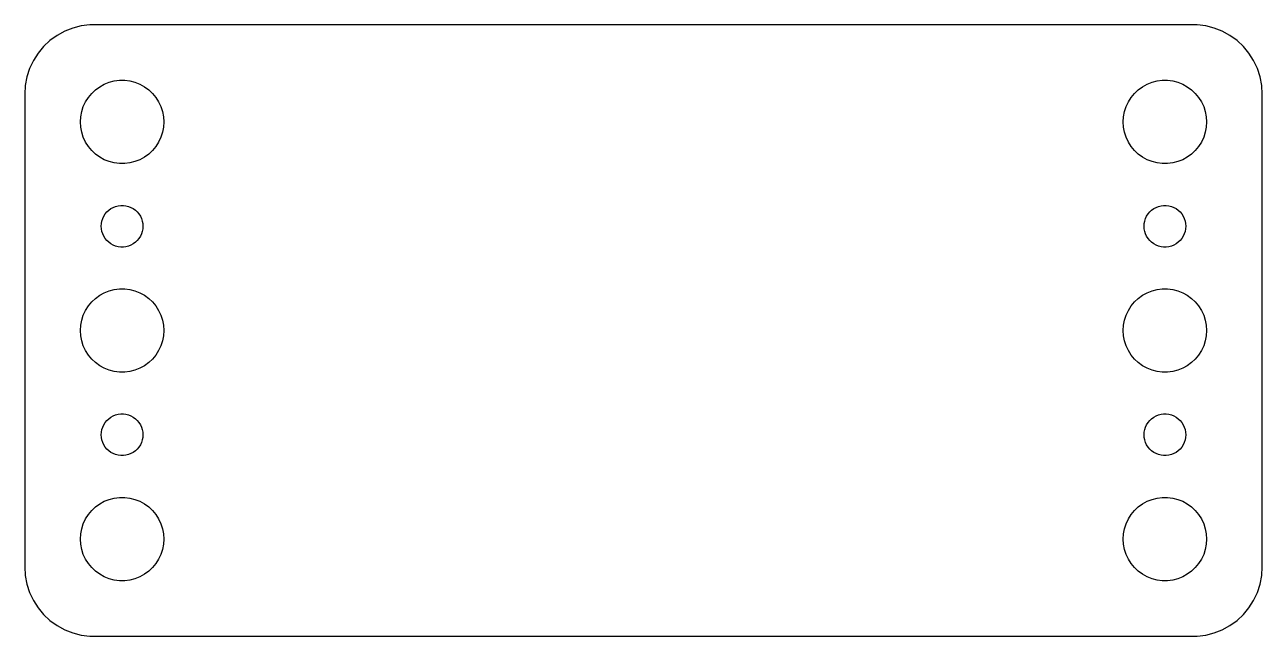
# Model space of a CAD drawing. Header units: metres. Extents: x -44 to 44, y 248 to 508.
# Drawn here: x -44.5 to 44.5, y 356 to 400 of the extents above; entities that cross this region are included whole.
import ezdxf

# ---------------------------------------------------------------- set-up
doc = ezdxf.new("R2010")
doc.units = ezdxf.units.M

msp = doc.modelspace()

# ---------------------------------------------------------------- linework, layer by layer
for p, q in [((-41.0451, 399.755), (-41.6289, 399.524)), ((-40.4369, 399.911), (-41.0451, 399.755)), ((-39.8139, 399.99), (-40.4369, 399.911)), ((39.8139, 399.99), (-39.8139, 399.99)), ((40.4369, 399.911), (39.8139, 399.99)), ((41.0451, 399.755), (40.4369, 399.911)), ((41.6289, 399.524), (41.0451, 399.755)), ((-42.6871, 398.853), (-43.1448, 398.423)), ((-42.1791, 399.222), (-42.6871, 398.853)), ((-41.6289, 399.524), (-42.1791, 399.222)), ((42.1791, 399.222), (41.6289, 399.524)), ((42.6871, 398.853), (42.1791, 399.222)), ((43.1448, 398.423), (42.6871, 398.853)), ((-43.5451, 397.939), (-43.8815, 397.409)), ((-43.1448, 398.423), (-43.5451, 397.939)), ((43.5451, 397.939), (43.1448, 398.423)), ((43.8815, 397.409), (43.5451, 397.939)), ((-43.8815, 397.409), (-44.1489, 396.841)), ((44.1489, 396.841), (43.8815, 397.409)), ((-44.3429, 396.243), (-44.4606, 395.627)), ((-44.1489, 396.841), (-44.3429, 396.243)), ((44.3429, 396.243), (44.1489, 396.841)), ((44.4606, 395.627), (44.3429, 396.243)), ((-44.4606, 395.627), (-44.5, 395)), ((-39.6869, 395.054), (-39.4123, 395.312)), ((-39.4123, 395.312), (-39.1075, 395.533)), ((-39.1075, 395.533), (-38.7773, 395.714)), ((-38.7773, 395.714), (-38.427, 395.853)), ((-38.427, 395.853), (-38.0621, 395.947)), ((-38.0621, 395.947), (-37.6884, 395.994)), ((-37.6884, 395.994), (-37.3116, 395.994)), ((-37.3116, 395.994), (-36.9379, 395.947)), ((-36.9379, 395.947), (-36.5729, 395.853)), ((-36.5729, 395.853), (-36.2227, 395.714)), ((-36.2227, 395.714), (-35.8925, 395.533)), ((-35.8925, 395.533), (-35.5877, 395.312)), ((-35.5877, 395.312), (-35.3131, 395.054)), ((35.3131, 395.054), (35.5877, 395.312)), ((35.5877, 395.312), (35.8925, 395.533)), ((35.8925, 395.533), (36.2227, 395.714)), ((36.2227, 395.714), (36.5729, 395.853)), ((36.5729, 395.853), (36.9379, 395.947)), ((36.9379, 395.947), (37.3116, 395.994)), ((37.3116, 395.994), (37.6884, 395.994)), ((37.6884, 395.994), (38.0621, 395.947)), ((38.0621, 395.947), (38.427, 395.853)), ((38.427, 395.853), (38.7773, 395.714)), ((38.7773, 395.714), (39.1075, 395.533)), ((39.1075, 395.533), (39.4123, 395.312)), ((39.4123, 395.312), (39.6869, 395.054)), ((44.5, 395), (44.4606, 395.627)), ((-44.5, 395), (-44.5, 361)), ((-40.2893, 394.104), (-40.1289, 394.445)), ((-40.1289, 394.445), (-39.927, 394.763)), ((-39.927, 394.763), (-39.6869, 395.054)), ((-35.3131, 395.054), (-35.0729, 394.763)), ((-35.0729, 394.763), (-34.8711, 394.445)), ((-34.8711, 394.445), (-34.7107, 394.104)), ((34.7107, 394.104), (34.8711, 394.445)), ((34.8711, 394.445), (35.0729, 394.763)), ((35.0729, 394.763), (35.3131, 395.054)), ((39.6869, 395.054), (39.927, 394.763)), ((39.927, 394.763), (40.1289, 394.445)), ((40.1289, 394.445), (40.2893, 394.104)), ((44.5, 361), (44.5, 395)), ((-40.4763, 393.376), (-40.4057, 393.746)), ((-40.4057, 393.746), (-40.2893, 394.104)), ((-34.7107, 394.104), (-34.5942, 393.746)), ((-34.5942, 393.746), (-34.5237, 393.376)), ((34.5237, 393.376), (34.5942, 393.746)), ((34.5942, 393.746), (34.7107, 394.104)), ((40.2893, 394.104), (40.4057, 393.746)), ((40.4057, 393.746), (40.4763, 393.376)), ((-40.5, 393), (-40.4763, 393.376)), ((-40.4763, 392.624), (-40.5, 393)), ((-40.4057, 392.254), (-40.4763, 392.624)), ((-34.5237, 392.624), (-34.5942, 392.254)), ((-34.5237, 393.376), (-34.5, 393)), ((-34.5, 393), (-34.5237, 392.624)), ((34.5, 393), (34.5237, 393.376)), ((34.5237, 392.624), (34.5, 393)), ((34.5942, 392.254), (34.5237, 392.624)), ((40.4763, 392.624), (40.4057, 392.254)), ((40.4763, 393.376), (40.5, 393)), ((40.5, 393), (40.4763, 392.624)), ((-40.2893, 391.896), (-40.4057, 392.254)), ((-40.1289, 391.555), (-40.2893, 391.896)), ((-34.7107, 391.896), (-34.8711, 391.555)), ((-34.5942, 392.254), (-34.7107, 391.896)), ((34.7107, 391.896), (34.5942, 392.254)), ((34.8711, 391.555), (34.7107, 391.896)), ((40.2893, 391.896), (40.1289, 391.555)), ((40.4057, 392.254), (40.2893, 391.896)), ((-39.927, 391.237), (-40.1289, 391.555)), ((-39.6869, 390.946), (-39.927, 391.237)), ((-39.4123, 390.688), (-39.6869, 390.946)), ((-35.3131, 390.946), (-35.5877, 390.688)), ((-35.0729, 391.237), (-35.3131, 390.946)), ((-34.8711, 391.555), (-35.0729, 391.237)), ((35.0729, 391.237), (34.8711, 391.555)), ((35.3131, 390.946), (35.0729, 391.237)), ((35.5877, 390.688), (35.3131, 390.946)), ((39.6869, 390.946), (39.4123, 390.688)), ((39.927, 391.237), (39.6869, 390.946)), ((40.1289, 391.555), (39.927, 391.237)), ((-39.1075, 390.467), (-39.4123, 390.688)), ((-38.7773, 390.286), (-39.1075, 390.467)), ((-38.427, 390.147), (-38.7773, 390.286)), ((-38.0621, 390.053), (-38.427, 390.147)), ((-37.6884, 390.006), (-38.0621, 390.053)), ((-37.3116, 390.006), (-37.6884, 390.006)), ((-36.9379, 390.053), (-37.3116, 390.006)), ((-36.5729, 390.147), (-36.9379, 390.053)), ((-36.2227, 390.286), (-36.5729, 390.147)), ((-35.8925, 390.467), (-36.2227, 390.286)), ((-35.5877, 390.688), (-35.8925, 390.467)), ((35.8925, 390.467), (35.5877, 390.688)), ((36.2227, 390.286), (35.8925, 390.467)), ((36.5729, 390.147), (36.2227, 390.286)), ((36.9379, 390.053), (36.5729, 390.147)), ((37.3116, 390.006), (36.9379, 390.053)), ((37.6884, 390.006), (37.3116, 390.006)), ((38.0621, 390.053), (37.6884, 390.006)), ((38.427, 390.147), (38.0621, 390.053)), ((38.7773, 390.286), (38.427, 390.147)), ((39.1075, 390.467), (38.7773, 390.286)), ((39.4123, 390.688), (39.1075, 390.467)), ((-38.8145, 386.223), (-38.7135, 386.382)), ((-38.7135, 386.382), (-38.5934, 386.527)), ((-38.5934, 386.527), (-38.4561, 386.656)), ((-38.4561, 386.656), (-38.3037, 386.766)), ((-38.3037, 386.766), (-38.1387, 386.857)), ((-38.1387, 386.857), (-37.9635, 386.927)), ((-37.9635, 386.927), (-37.7811, 386.973)), ((-37.7811, 386.973), (-37.5942, 386.997)), ((-37.5942, 386.997), (-37.4058, 386.997)), ((-37.4058, 386.997), (-37.2189, 386.973)), ((-37.2189, 386.973), (-37.0365, 386.927)), ((-37.0365, 386.927), (-36.8613, 386.857)), ((-36.8613, 386.857), (-36.6963, 386.766)), ((-36.6963, 386.766), (-36.5439, 386.656)), ((-36.5439, 386.656), (-36.4065, 386.527)), ((-36.4065, 386.527), (-36.2865, 386.382)), ((-36.2865, 386.382), (-36.1855, 386.223)), ((36.1855, 386.223), (36.2865, 386.382)), ((36.2865, 386.382), (36.4065, 386.527)), ((36.4065, 386.527), (36.5439, 386.656)), ((36.5439, 386.656), (36.6963, 386.766)), ((36.6963, 386.766), (36.8613, 386.857)), ((36.8613, 386.857), (37.0365, 386.927)), ((37.0365, 386.927), (37.2189, 386.973)), ((37.2189, 386.973), (37.4058, 386.997)), ((37.4058, 386.997), (37.5942, 386.997)), ((37.5942, 386.997), (37.7811, 386.973)), ((37.7811, 386.973), (37.9635, 386.927)), ((37.9635, 386.927), (38.1387, 386.857)), ((38.1387, 386.857), (38.3037, 386.766)), ((38.3037, 386.766), (38.4561, 386.656)), ((38.4561, 386.656), (38.5934, 386.527)), ((38.5934, 386.527), (38.7135, 386.382)), ((38.7135, 386.382), (38.8145, 386.223)), ((-39, 385.5), (-38.9882, 385.688)), ((-38.9882, 385.312), (-39, 385.5)), ((-38.9882, 385.688), (-38.9529, 385.873)), ((-38.9529, 385.873), (-38.8947, 386.052)), ((-38.8947, 386.052), (-38.8145, 386.223)), ((-36.1855, 386.223), (-36.1053, 386.052)), ((-36.1053, 386.052), (-36.0471, 385.873)), ((-36.0471, 385.873), (-36.0118, 385.688)), ((-36.0118, 385.688), (-36, 385.5)), ((-36, 385.5), (-36.0118, 385.312)), ((36, 385.5), (36.0118, 385.688)), ((36.0118, 385.312), (36, 385.5)), ((36.0118, 385.688), (36.0471, 385.873)), ((36.0471, 385.873), (36.1053, 386.052)), ((36.1053, 386.052), (36.1855, 386.223)), ((38.8145, 386.223), (38.8947, 386.052)), ((38.8947, 386.052), (38.9529, 385.873)), ((38.9529, 385.873), (38.9882, 385.688)), ((38.9882, 385.688), (39, 385.5)), ((39, 385.5), (38.9882, 385.312)), ((-38.9529, 385.127), (-38.9882, 385.312)), ((-38.8947, 384.948), (-38.9529, 385.127)), ((-38.8145, 384.777), (-38.8947, 384.948)), ((-38.7135, 384.618), (-38.8145, 384.777)), ((-38.5934, 384.473), (-38.7135, 384.618)), ((-36.2865, 384.618), (-36.4065, 384.473)), ((-36.1855, 384.777), (-36.2865, 384.618)), ((-36.1053, 384.948), (-36.1855, 384.777)), ((-36.0471, 385.127), (-36.1053, 384.948)), ((-36.0118, 385.312), (-36.0471, 385.127)), ((36.0471, 385.127), (36.0118, 385.312)), ((36.1053, 384.948), (36.0471, 385.127)), ((36.1855, 384.777), (36.1053, 384.948)), ((36.2865, 384.618), (36.1855, 384.777)), ((36.4065, 384.473), (36.2865, 384.618)), ((38.7135, 384.618), (38.5934, 384.473)), ((38.8145, 384.777), (38.7135, 384.618)), ((38.8947, 384.948), (38.8145, 384.777)), ((38.9529, 385.127), (38.8947, 384.948)), ((38.9882, 385.312), (38.9529, 385.127)), ((-38.4561, 384.344), (-38.5934, 384.473)), ((-38.3037, 384.234), (-38.4561, 384.344)), ((-38.1387, 384.143), (-38.3037, 384.234)), ((-37.9635, 384.073), (-38.1387, 384.143)), ((-37.7811, 384.027), (-37.9635, 384.073)), ((-37.5942, 384.003), (-37.7811, 384.027)), ((-37.4058, 384.003), (-37.5942, 384.003)), ((-37.2189, 384.027), (-37.4058, 384.003)), ((-37.0365, 384.073), (-37.2189, 384.027)), ((-36.8613, 384.143), (-37.0365, 384.073)), ((-36.6963, 384.234), (-36.8613, 384.143)), ((-36.5439, 384.344), (-36.6963, 384.234)), ((-36.4065, 384.473), (-36.5439, 384.344)), ((36.5439, 384.344), (36.4065, 384.473)), ((36.6963, 384.234), (36.5439, 384.344)), ((36.8613, 384.143), (36.6963, 384.234)), ((37.0365, 384.073), (36.8613, 384.143)), ((37.2189, 384.027), (37.0365, 384.073)), ((37.4058, 384.003), (37.2189, 384.027)), ((37.5942, 384.003), (37.4058, 384.003)), ((37.7811, 384.027), (37.5942, 384.003)), ((37.9635, 384.073), (37.7811, 384.027)), ((38.1387, 384.143), (37.9635, 384.073)), ((38.3037, 384.234), (38.1387, 384.143)), ((38.4561, 384.344), (38.3037, 384.234)), ((38.5934, 384.473), (38.4561, 384.344)), ((-38.427, 380.853), (-38.0621, 380.947)), ((-38.0621, 380.947), (-37.6884, 380.994)), ((-37.6884, 380.994), (-37.3116, 380.994)), ((-37.3116, 380.994), (-36.9379, 380.947)), ((-36.9379, 380.947), (-36.5729, 380.853)), ((36.5729, 380.853), (36.9379, 380.947)), ((36.9379, 380.947), (37.3116, 380.994)), ((37.3116, 380.994), (37.6884, 380.994)), ((37.6884, 380.994), (38.0621, 380.947)), ((38.0621, 380.947), (38.427, 380.853)), ((-39.927, 379.763), (-39.6869, 380.054)), ((-39.6869, 380.054), (-39.4123, 380.312)), ((-39.4123, 380.312), (-39.1075, 380.533)), ((-39.1075, 380.533), (-38.7773, 380.714)), ((-38.7773, 380.714), (-38.427, 380.853)), ((-36.5729, 380.853), (-36.2227, 380.714)), ((-36.2227, 380.714), (-35.8925, 380.533)), ((-35.8925, 380.533), (-35.5877, 380.312)), ((-35.5877, 380.312), (-35.3131, 380.054)), ((-35.3131, 380.054), (-35.0729, 379.763)), ((35.0729, 379.763), (35.3131, 380.054)), ((35.3131, 380.054), (35.5877, 380.312)), ((35.5877, 380.312), (35.8925, 380.533)), ((35.8925, 380.533), (36.2227, 380.714)), ((36.2227, 380.714), (36.5729, 380.853)), ((38.427, 380.853), (38.7773, 380.714)), ((38.7773, 380.714), (39.1075, 380.533)), ((39.1075, 380.533), (39.4123, 380.312)), ((39.4123, 380.312), (39.6869, 380.054)), ((39.6869, 380.054), (39.927, 379.763)), ((-40.2893, 379.104), (-40.1289, 379.445)), ((-40.1289, 379.445), (-39.927, 379.763)), ((-35.0729, 379.763), (-34.8711, 379.445)), ((-34.8711, 379.445), (-34.7107, 379.104)), ((34.7107, 379.104), (34.8711, 379.445)), ((34.8711, 379.445), (35.0729, 379.763)), ((39.927, 379.763), (40.1289, 379.445)), ((40.1289, 379.445), (40.2893, 379.104)), ((-40.5, 378), (-40.4763, 378.376)), ((-40.4763, 378.376), (-40.4057, 378.746)), ((-40.4057, 378.746), (-40.2893, 379.104)), ((-34.7107, 379.104), (-34.5942, 378.746)), ((-34.5942, 378.746), (-34.5237, 378.376)), ((-34.5237, 378.376), (-34.5, 378)), ((34.5, 378), (34.5237, 378.376)), ((34.5237, 378.376), (34.5942, 378.746)), ((34.5942, 378.746), (34.7107, 379.104)), ((40.2893, 379.104), (40.4057, 378.746)), ((40.4057, 378.746), (40.4763, 378.376)), ((40.4763, 378.376), (40.5, 378)), ((-40.4763, 377.624), (-40.5, 378)), ((-40.4057, 377.254), (-40.4763, 377.624)), ((-34.5237, 377.624), (-34.5942, 377.254)), ((-34.5, 378), (-34.5237, 377.624)), ((34.5237, 377.624), (34.5, 378)), ((34.5942, 377.254), (34.5237, 377.624)), ((40.4763, 377.624), (40.4057, 377.254)), ((40.5, 378), (40.4763, 377.624)), ((-40.2893, 376.896), (-40.4057, 377.254)), ((-40.1289, 376.555), (-40.2893, 376.896)), ((-39.927, 376.237), (-40.1289, 376.555)), ((-34.8711, 376.555), (-35.0729, 376.237)), ((-34.7107, 376.896), (-34.8711, 376.555)), ((-34.5942, 377.254), (-34.7107, 376.896)), ((34.7107, 376.896), (34.5942, 377.254)), ((34.8711, 376.555), (34.7107, 376.896)), ((35.0729, 376.237), (34.8711, 376.555)), ((40.1289, 376.555), (39.927, 376.237)), ((40.2893, 376.896), (40.1289, 376.555)), ((40.4057, 377.254), (40.2893, 376.896)), ((-39.6869, 375.946), (-39.927, 376.237)), ((-39.4123, 375.688), (-39.6869, 375.946)), ((-39.1075, 375.467), (-39.4123, 375.688)), ((-35.5877, 375.688), (-35.8925, 375.467)), ((-35.3131, 375.946), (-35.5877, 375.688)), ((-35.0729, 376.237), (-35.3131, 375.946)), ((35.3131, 375.946), (35.0729, 376.237)), ((35.5877, 375.688), (35.3131, 375.946)), ((35.8925, 375.467), (35.5877, 375.688)), ((39.4123, 375.688), (39.1075, 375.467)), ((39.6869, 375.946), (39.4123, 375.688)), ((39.927, 376.237), (39.6869, 375.946)), ((-38.7773, 375.286), (-39.1075, 375.467)), ((-38.427, 375.147), (-38.7773, 375.286)), ((-38.0621, 375.053), (-38.427, 375.147)), ((-37.6884, 375.006), (-38.0621, 375.053)), ((-37.3116, 375.006), (-37.6884, 375.006)), ((-36.9379, 375.053), (-37.3116, 375.006)), ((-36.5729, 375.147), (-36.9379, 375.053)), ((-36.2227, 375.286), (-36.5729, 375.147)), ((-35.8925, 375.467), (-36.2227, 375.286)), ((36.2227, 375.286), (35.8925, 375.467)), ((36.5729, 375.147), (36.2227, 375.286)), ((36.9379, 375.053), (36.5729, 375.147)), ((37.3116, 375.006), (36.9379, 375.053)), ((37.6884, 375.006), (37.3116, 375.006)), ((38.0621, 375.053), (37.6884, 375.006)), ((38.427, 375.147), (38.0621, 375.053)), ((38.7773, 375.286), (38.427, 375.147)), ((39.1075, 375.467), (38.7773, 375.286)), ((-38.8947, 371.052), (-38.8145, 371.223)), ((-38.8145, 371.223), (-38.7135, 371.382)), ((-38.7135, 371.382), (-38.5934, 371.527)), ((-38.5934, 371.527), (-38.4561, 371.656)), ((-38.4561, 371.656), (-38.3037, 371.766)), ((-38.3037, 371.766), (-38.1387, 371.857)), ((-38.1387, 371.857), (-37.9635, 371.927)), ((-37.9635, 371.927), (-37.7811, 371.973)), ((-37.7811, 371.973), (-37.5942, 371.997)), ((-37.5942, 371.997), (-37.4058, 371.997)), ((-37.4058, 371.997), (-37.2189, 371.973)), ((-37.2189, 371.973), (-37.0365, 371.927)), ((-37.0365, 371.927), (-36.8613, 371.857)), ((-36.8613, 371.857), (-36.6963, 371.766)), ((-36.6963, 371.766), (-36.5439, 371.656)), ((-36.5439, 371.656), (-36.4065, 371.527)), ((-36.4065, 371.527), (-36.2865, 371.382)), ((-36.2865, 371.382), (-36.1855, 371.223)), ((-36.1855, 371.223), (-36.1053, 371.052)), ((36.1053, 371.052), (36.1855, 371.223)), ((36.1855, 371.223), (36.2865, 371.382)), ((36.2865, 371.382), (36.4065, 371.527)), ((36.4065, 371.527), (36.5439, 371.656)), ((36.5439, 371.656), (36.6963, 371.766)), ((36.6963, 371.766), (36.8613, 371.857)), ((36.8613, 371.857), (37.0365, 371.927)), ((37.0365, 371.927), (37.2189, 371.973)), ((37.2189, 371.973), (37.4058, 371.997)), ((37.4058, 371.997), (37.5942, 371.997)), ((37.5942, 371.997), (37.7811, 371.973)), ((37.7811, 371.973), (37.9635, 371.927)), ((37.9635, 371.927), (38.1387, 371.857)), ((38.1387, 371.857), (38.3037, 371.766)), ((38.3037, 371.766), (38.4561, 371.656)), ((38.4561, 371.656), (38.5934, 371.527)), ((38.5934, 371.527), (38.7135, 371.382)), ((38.7135, 371.382), (38.8145, 371.223)), ((38.8145, 371.223), (38.8947, 371.052)), ((-39, 370.5), (-38.9882, 370.688)), ((-38.9882, 370.312), (-39, 370.5)), ((-38.9882, 370.688), (-38.9529, 370.873)), ((-38.9529, 370.127), (-38.9882, 370.312)), ((-38.9529, 370.873), (-38.8947, 371.052)), ((-36.1053, 371.052), (-36.0471, 370.873)), ((-36.0471, 370.873), (-36.0118, 370.688)), ((-36.0118, 370.312), (-36.0471, 370.127)), ((-36.0118, 370.688), (-36, 370.5)), ((-36, 370.5), (-36.0118, 370.312)), ((36, 370.5), (36.0118, 370.688)), ((36.0118, 370.312), (36, 370.5)), ((36.0118, 370.688), (36.0471, 370.873)), ((36.0471, 370.127), (36.0118, 370.312)), ((36.0471, 370.873), (36.1053, 371.052)), ((38.8947, 371.052), (38.9529, 370.873)), ((38.9529, 370.873), (38.9882, 370.688)), ((38.9882, 370.312), (38.9529, 370.127)), ((38.9882, 370.688), (39, 370.5)), ((39, 370.5), (38.9882, 370.312)), ((-38.8947, 369.948), (-38.9529, 370.127)), ((-38.8145, 369.777), (-38.8947, 369.948)), ((-38.7135, 369.618), (-38.8145, 369.777)), ((-38.5934, 369.473), (-38.7135, 369.618)), ((-38.4561, 369.344), (-38.5934, 369.473)), ((-36.4065, 369.473), (-36.5439, 369.344)), ((-36.2865, 369.618), (-36.4065, 369.473)), ((-36.1855, 369.777), (-36.2865, 369.618)), ((-36.1053, 369.948), (-36.1855, 369.777)), ((-36.0471, 370.127), (-36.1053, 369.948)), ((36.1053, 369.948), (36.0471, 370.127)), ((36.1855, 369.777), (36.1053, 369.948)), ((36.2865, 369.618), (36.1855, 369.777)), ((36.4065, 369.473), (36.2865, 369.618)), ((36.5439, 369.344), (36.4065, 369.473)), ((38.5934, 369.473), (38.4561, 369.344)), ((38.7135, 369.618), (38.5934, 369.473)), ((38.8145, 369.777), (38.7135, 369.618)), ((38.8947, 369.948), (38.8145, 369.777)), ((38.9529, 370.127), (38.8947, 369.948)), ((-38.3037, 369.234), (-38.4561, 369.344)), ((-38.1387, 369.143), (-38.3037, 369.234)), ((-37.9635, 369.073), (-38.1387, 369.143)), ((-37.7811, 369.027), (-37.9635, 369.073)), ((-37.5942, 369.003), (-37.7811, 369.027)), ((-37.4058, 369.003), (-37.5942, 369.003)), ((-37.2189, 369.027), (-37.4058, 369.003)), ((-37.0365, 369.073), (-37.2189, 369.027)), ((-36.8613, 369.143), (-37.0365, 369.073)), ((-36.6963, 369.234), (-36.8613, 369.143)), ((-36.5439, 369.344), (-36.6963, 369.234)), ((36.6963, 369.234), (36.5439, 369.344)), ((36.8613, 369.143), (36.6963, 369.234)), ((37.0365, 369.073), (36.8613, 369.143)), ((37.2189, 369.027), (37.0365, 369.073)), ((37.4058, 369.003), (37.2189, 369.027)), ((37.5942, 369.003), (37.4058, 369.003)), ((37.7811, 369.027), (37.5942, 369.003)), ((37.9635, 369.073), (37.7811, 369.027)), ((38.1387, 369.143), (37.9635, 369.073)), ((38.3037, 369.234), (38.1387, 369.143)), ((38.4561, 369.344), (38.3037, 369.234)), ((-38.7773, 365.714), (-38.427, 365.853)), ((-38.427, 365.853), (-38.0621, 365.947)), ((-38.0621, 365.947), (-37.6884, 365.994)), ((-37.6884, 365.994), (-37.3116, 365.994)), ((-37.3116, 365.994), (-36.9379, 365.947)), ((-36.9379, 365.947), (-36.5729, 365.853)), ((-36.5729, 365.853), (-36.2227, 365.714)), ((36.2227, 365.714), (36.5729, 365.853)), ((36.5729, 365.853), (36.9379, 365.947)), ((36.9379, 365.947), (37.3116, 365.994)), ((37.3116, 365.994), (37.6884, 365.994)), ((37.6884, 365.994), (38.0621, 365.947)), ((38.0621, 365.947), (38.427, 365.853)), ((38.427, 365.853), (38.7773, 365.714)), ((-39.927, 364.763), (-39.6869, 365.054)), ((-39.6869, 365.054), (-39.4123, 365.312)), ((-39.4123, 365.312), (-39.1075, 365.533)), ((-39.1075, 365.533), (-38.7773, 365.714)), ((-36.2227, 365.714), (-35.8925, 365.533)), ((-35.8925, 365.533), (-35.5877, 365.312)), ((-35.5877, 365.312), (-35.3131, 365.054)), ((-35.3131, 365.054), (-35.0729, 364.763)), ((35.0729, 364.763), (35.3131, 365.054)), ((35.3131, 365.054), (35.5877, 365.312)), ((35.5877, 365.312), (35.8925, 365.533)), ((35.8925, 365.533), (36.2227, 365.714)), ((38.7773, 365.714), (39.1075, 365.533)), ((39.1075, 365.533), (39.4123, 365.312)), ((39.4123, 365.312), (39.6869, 365.054)), ((39.6869, 365.054), (39.927, 364.763)), ((-40.4057, 363.746), (-40.2893, 364.104)), ((-40.2893, 364.104), (-40.1289, 364.445)), ((-40.1289, 364.445), (-39.927, 364.763)), ((-35.0729, 364.763), (-34.8711, 364.445)), ((-34.8711, 364.445), (-34.7107, 364.104)), ((-34.7107, 364.104), (-34.5942, 363.746)), ((34.5942, 363.746), (34.7107, 364.104)), ((34.7107, 364.104), (34.8711, 364.445)), ((34.8711, 364.445), (35.0729, 364.763)), ((39.927, 364.763), (40.1289, 364.445)), ((40.1289, 364.445), (40.2893, 364.104)), ((40.2893, 364.104), (40.4057, 363.746)), ((-40.5, 363), (-40.4763, 363.376)), ((-40.4763, 363.376), (-40.4057, 363.746)), ((-34.5942, 363.746), (-34.5237, 363.376)), ((-34.5237, 363.376), (-34.5, 363)), ((34.5, 363), (34.5237, 363.376)), ((34.5237, 363.376), (34.5942, 363.746)), ((40.4057, 363.746), (40.4763, 363.376)), ((40.4763, 363.376), (40.5, 363)), ((-40.4763, 362.624), (-40.5, 363)), ((-40.4057, 362.254), (-40.4763, 362.624)), ((-40.2893, 361.896), (-40.4057, 362.254)), ((-34.5942, 362.254), (-34.7107, 361.896)), ((-34.5237, 362.624), (-34.5942, 362.254)), ((-34.5, 363), (-34.5237, 362.624)), ((34.5237, 362.624), (34.5, 363)), ((34.5942, 362.254), (34.5237, 362.624)), ((34.7107, 361.896), (34.5942, 362.254)), ((40.4057, 362.254), (40.2893, 361.896)), ((40.4763, 362.624), (40.4057, 362.254)), ((40.5, 363), (40.4763, 362.624)), ((-40.1289, 361.555), (-40.2893, 361.896)), ((-39.927, 361.237), (-40.1289, 361.555)), ((-34.8711, 361.555), (-35.0729, 361.237)), ((-34.7107, 361.896), (-34.8711, 361.555)), ((34.8711, 361.555), (34.7107, 361.896)), ((35.0729, 361.237), (34.8711, 361.555)), ((40.1289, 361.555), (39.927, 361.237)), ((40.2893, 361.896), (40.1289, 361.555)), ((-44.5, 361), (-44.4606, 360.373)), ((-39.6869, 360.946), (-39.927, 361.237)), ((-39.4123, 360.688), (-39.6869, 360.946)), ((-39.1075, 360.467), (-39.4123, 360.688)), ((-38.7773, 360.286), (-39.1075, 360.467)), ((-35.8925, 360.467), (-36.2227, 360.286)), ((-35.5877, 360.688), (-35.8925, 360.467)), ((-35.3131, 360.946), (-35.5877, 360.688)), ((-35.0729, 361.237), (-35.3131, 360.946)), ((35.3131, 360.946), (35.0729, 361.237)), ((35.5877, 360.688), (35.3131, 360.946)), ((35.8925, 360.467), (35.5877, 360.688)), ((36.2227, 360.286), (35.8925, 360.467)), ((39.1075, 360.467), (38.7773, 360.286)), ((39.4123, 360.688), (39.1075, 360.467)), ((39.6869, 360.946), (39.4123, 360.688)), ((39.927, 361.237), (39.6869, 360.946)), ((44.4606, 360.373), (44.5, 361)), ((-44.4606, 360.373), (-44.3429, 359.757)), ((-44.3429, 359.757), (-44.1489, 359.159)), ((-38.427, 360.147), (-38.7773, 360.286)), ((-38.0621, 360.053), (-38.427, 360.147)), ((-37.6884, 360.006), (-38.0621, 360.053)), ((-37.3116, 360.006), (-37.6884, 360.006)), ((-36.9379, 360.053), (-37.3116, 360.006)), ((-36.5729, 360.147), (-36.9379, 360.053)), ((-36.2227, 360.286), (-36.5729, 360.147)), ((36.5729, 360.147), (36.2227, 360.286)), ((36.9379, 360.053), (36.5729, 360.147)), ((37.3116, 360.006), (36.9379, 360.053)), ((37.6884, 360.006), (37.3116, 360.006)), ((38.0621, 360.053), (37.6884, 360.006)), ((38.427, 360.147), (38.0621, 360.053)), ((38.7773, 360.286), (38.427, 360.147)), ((44.1489, 359.159), (44.3429, 359.757)), ((44.3429, 359.757), (44.4606, 360.373)), ((-44.1489, 359.159), (-43.8815, 358.591)), ((43.8815, 358.591), (44.1489, 359.159)), ((-43.8815, 358.591), (-43.5451, 358.061)), ((-43.5451, 358.061), (-43.1448, 357.577)), ((43.1448, 357.577), (43.5451, 358.061)), ((43.5451, 358.061), (43.8815, 358.591)), ((-43.1448, 357.577), (-42.6871, 357.147)), ((-42.6871, 357.147), (-42.1791, 356.778)), ((42.1791, 356.778), (42.6871, 357.147)), ((42.6871, 357.147), (43.1448, 357.577)), ((-42.1791, 356.778), (-41.6289, 356.476)), ((-41.6289, 356.476), (-41.0451, 356.245)), ((-41.0451, 356.245), (-40.4369, 356.089)), ((-40.4369, 356.089), (-39.8139, 356.01)), ((-39.8139, 356.01), (39.8139, 356.01)), ((39.8139, 356.01), (40.4369, 356.089)), ((40.4369, 356.089), (41.0451, 356.245)), ((41.0451, 356.245), (41.6289, 356.476)), ((41.6289, 356.476), (42.1791, 356.778))]:
    msp.add_line(p, q)

doc.saveas('drawing.dxf')
